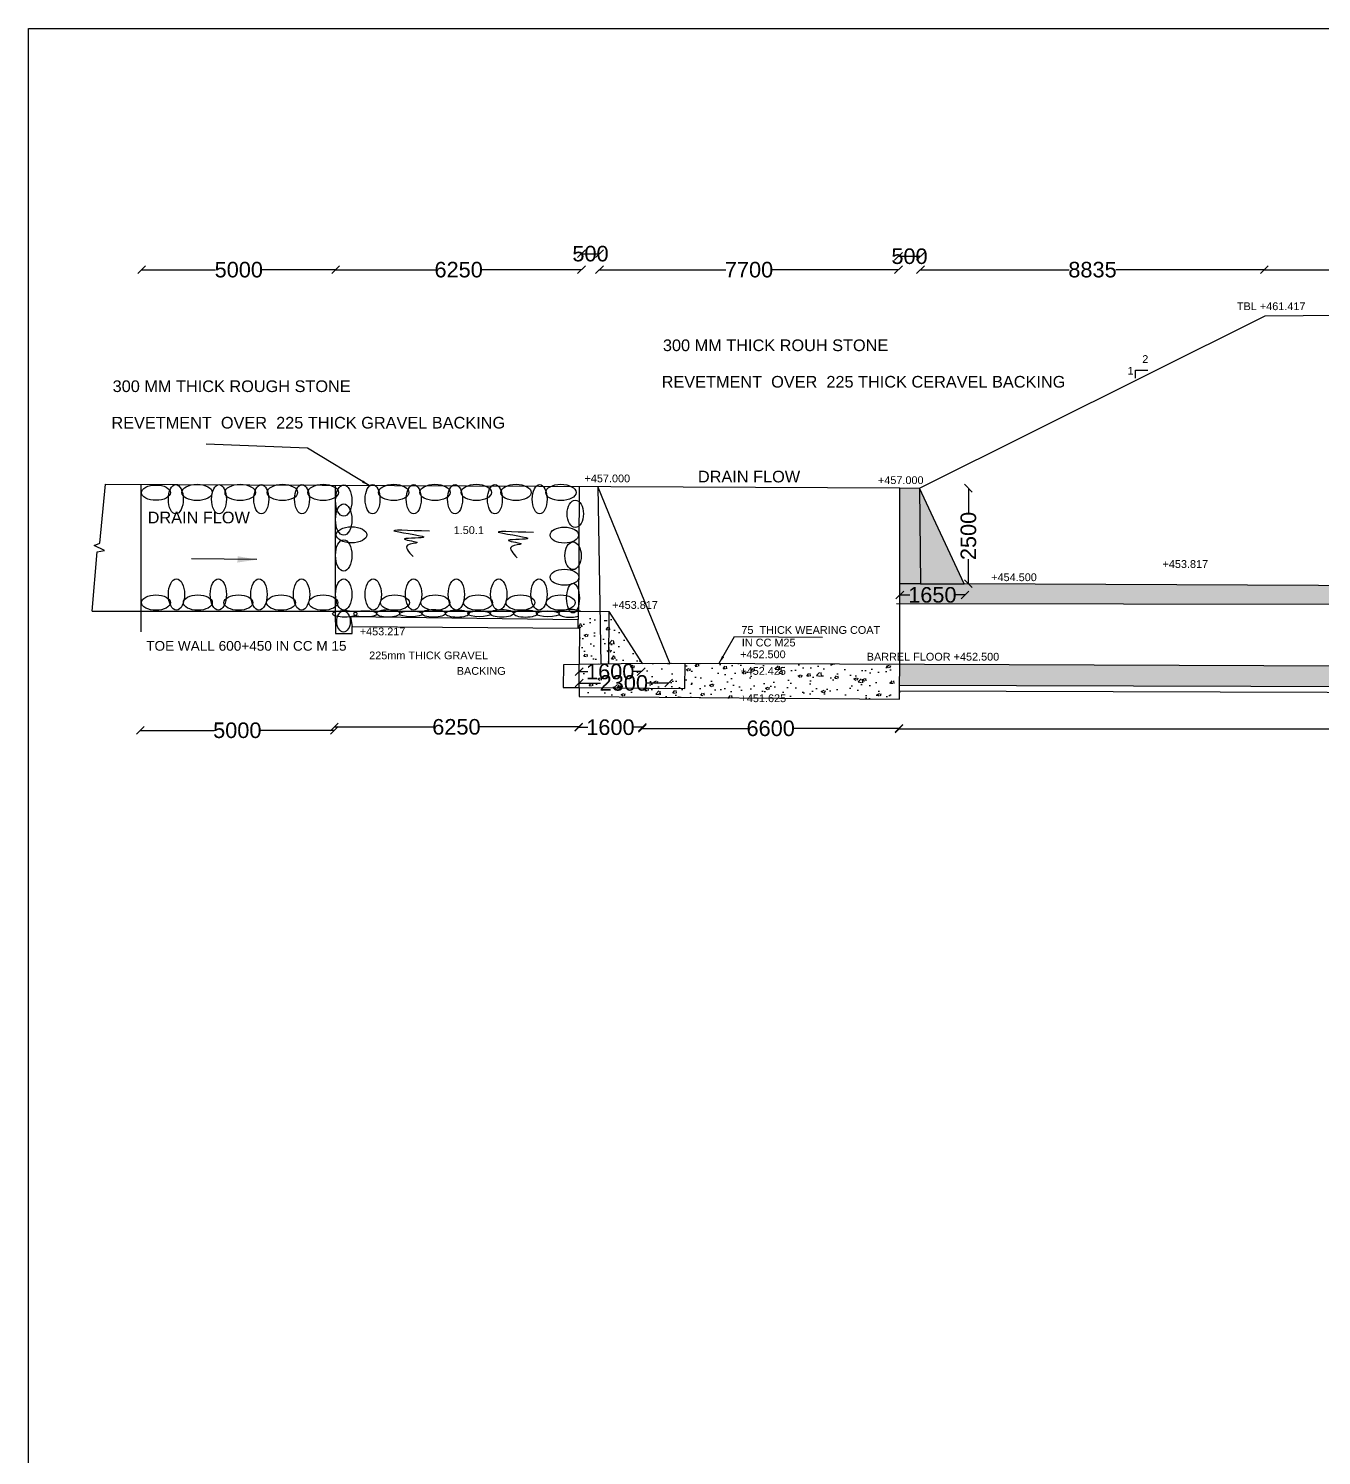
# Model space of a CAD drawing. Header units: millimetres. Extents: x 5124 to 2995863, y 2311 to 45179678.
# Drawn here: x 2849719 to 2882979, y 45142955 to 45179678 of the extents above; entities that cross this region are included whole.
import ezdxf

# ---------------------------------------------------------------- set-up
doc = ezdxf.new("R2010")
doc.units = ezdxf.units.MM
doc.header["$MEASUREMENT"] = 0
doc.layers.add('DRAWING', color=7, linetype='Continuous')
doc.layers.add('TEXT', color=7, linetype='Continuous')
doc.styles.get("Standard").update_dxf_attribs({"font": 'arial.ttf', "height": 400})
doc.dimstyles.get("Standard").update_dxf_attribs({"dimtxt": 200, "dimasz": 200, "dimexe": 0.18, "dimexo": 0.0625, "dimgap": 0.09, "dimtad": 0, "dimdec": 0, "dimzin": 0, "dimdsep": 46, "dimtxsty": 'Standard', "dimblk": 'OBLIQUE', "dimcen": 0.09, "dimse1": 1, "dimse2": 1, "dimadec": 0, "dimazin": 0, "dimtfac": 1, "dimtdec": 0, "dimtofl": 0, "dimtmove": 0, "dimatfit": 3, "dimfxl": 1, "dimtolj": 1, "dimtzin": 0, "dimarcsym": 0})
pattern_1 = [(50, (0, 0), (717.2601826, -62.752135), [75, -825]), (355, (0, 0), (-138.751334, 752.192134), [60, -660]), (100.4514, (59.8, -5.2), (578.509382, 689.439542), [63.74019, -701.142112]), (46.1842, (0, 200), (1067.241049, -165.519014), [112.5, -1237.5]), (96.6356, (88.9, 186.2), (934.662706, 974.11787), [95.610288, -1051.713]), (351.1842, (0, 200), (934.661945, 974.1186), [90, -990]), (21, (100, 150), (596.907052, -402.618891), [75, -825]), (326, (100, 150), (243.315332, 725.150045), [60, -660]), (71.4514, (149.74, 116.45), (840.222629, 322.530497), [63.74019, -701.142112]), (37.5, (0, 0), (12.1598553, 332.8938538), [0, -652, 0, -670, 0, -662.5]), (7.5, (0, 0), (263.0695374, 394.411712), [0, -382, 0, -637, 0, -252.5]), (327.5, (-223, 0), (533.8224362, -22.5548717), [0, -250, 0, -780, 0, -1035]), (317.5, (-323, 0), (583.1861693, 100.1049823), [0, -325, 0, -518, 0, -735])]

# ---------------------------------------------------------------- blocks, each defined once
blk = doc.blocks.new('_Oblique')
at = {"color": 0, "linetype": 'ByBlock', "lineweight": -2}
blk.add_line((-0.5, -0.5), (0.5, 0.5), dxfattribs=at)
blk = doc.blocks.new('*D4')
at = {"layer": 'Defpoints', "color": 0, "transparency": 16777216}
for p in [(2852631, 45173454), (2857622, 45173471), (2857622, 45173471)]:
    blk.add_point(p, dxfattribs=at)
at = {"layer": 'TEXT', "color": 0, "lineweight": -2, "transparency": 16777216}
for p, q in [((2852631, 45173471), (2854530, 45173471)), ((2857622, 45173471), (2855724, 45173471))]:
    blk.add_line(p, q, dxfattribs=at)
at = {"layer": 'TEXT', "color": 0, "lineweight": -2, "transparency": 16777216, "xscale": 200, "yscale": 200, "zscale": 200, "rotation": 180}
blk.add_blockref('_Oblique', (2852631, 45173471), dxfattribs=at)
at = {"layer": 'TEXT', "color": 0, "lineweight": -2, "transparency": 16777216, "xscale": 200, "yscale": 200, "zscale": 200}
blk.add_blockref('_Oblique', (2857622, 45173471), dxfattribs=at)
at = {"layer": 'TEXT', "color": 0, "transparency": 16777216, "insert": (2855127, 45173471), "char_height": 400, "attachment_point": 5}
blk.add_mtext('\\A1;5000', dxfattribs=at)
blk = doc.blocks.new('*D5')
at = {"layer": 'Defpoints', "color": 0, "transparency": 16777216}
for p in [(2857622, 45173471), (2863943, 45173471), (2863943, 45173471)]:
    blk.add_point(p, dxfattribs=at)
at = {"layer": 'TEXT', "color": 0, "lineweight": -2, "transparency": 16777216}
for p, q in [((2857622, 45173471), (2860185, 45173471)), ((2863943, 45173471), (2861380, 45173471))]:
    blk.add_line(p, q, dxfattribs=at)
at = {"layer": 'TEXT', "color": 0, "lineweight": -2, "transparency": 16777216, "xscale": 200, "yscale": 200, "zscale": 200, "rotation": 180}
blk.add_blockref('_Oblique', (2857622, 45173471), dxfattribs=at)
at = {"layer": 'TEXT', "color": 0, "lineweight": -2, "transparency": 16777216, "xscale": 200, "yscale": 200, "zscale": 200}
blk.add_blockref('_Oblique', (2863943, 45173471), dxfattribs=at)
at = {"layer": 'TEXT', "color": 0, "transparency": 16777216, "insert": (2860783, 45173471), "char_height": 400, "attachment_point": 5}
blk.add_mtext('\\A1;6250', dxfattribs=at)
blk = doc.blocks.new('*D6')
at = {"layer": 'Defpoints', "color": 0, "transparency": 16777216}
for p in [(2864408, 45173883), (2863943, 45173443), (2864408, 45173443)]:
    blk.add_point(p, dxfattribs=at)
at = {"layer": 'TEXT', "color": 0, "lineweight": -2, "transparency": 16777216}
blk.add_line((2863943, 45173883), (2864408, 45173883), dxfattribs=at)
at = {"layer": 'TEXT', "color": 0, "lineweight": -2, "transparency": 16777216, "xscale": 200, "yscale": 200, "zscale": 200, "rotation": 180}
blk.add_blockref('_Oblique', (2863943, 45173883), dxfattribs=at)
at = {"layer": 'TEXT', "color": 0, "lineweight": -2, "transparency": 16777216, "xscale": 200, "yscale": 200, "zscale": 200}
blk.add_blockref('_Oblique', (2864408, 45173883), dxfattribs=at)
at = {"layer": 'TEXT', "color": 0, "transparency": 16777216, "insert": (2864175, 45173883), "char_height": 400, "attachment_point": 5}
blk.add_mtext('\\A1;500', dxfattribs=at)
blk = doc.blocks.new('*D7')
at = {"layer": 'Defpoints', "color": 0, "transparency": 16777216}
for p in [(2864408, 45173443), (2872098, 45173471), (2872098, 45173397)]:
    blk.add_point(p, dxfattribs=at)
at = {"layer": 'TEXT', "color": 0, "lineweight": -2, "transparency": 16777216}
for p, q in [((2864408, 45173471), (2867658, 45173471)), ((2872098, 45173471), (2868848, 45173471))]:
    blk.add_line(p, q, dxfattribs=at)
at = {"layer": 'TEXT', "color": 0, "lineweight": -2, "transparency": 16777216, "xscale": 200, "yscale": 200, "zscale": 200, "rotation": 180}
blk.add_blockref('_Oblique', (2864408, 45173471), dxfattribs=at)
at = {"layer": 'TEXT', "color": 0, "lineweight": -2, "transparency": 16777216, "xscale": 200, "yscale": 200, "zscale": 200}
blk.add_blockref('_Oblique', (2872098, 45173471), dxfattribs=at)
at = {"layer": 'TEXT', "color": 0, "transparency": 16777216, "insert": (2868253, 45173471), "char_height": 400, "attachment_point": 5}
blk.add_mtext('\\A1;7700', dxfattribs=at)
blk = doc.blocks.new('*D8')
at = {"layer": 'Defpoints', "color": 0, "transparency": 16777216}
for p in [(2872666, 45173816), (2872098, 45173297), (2872666, 45173297)]:
    blk.add_point(p, dxfattribs=at)
at = {"layer": 'TEXT', "color": 0, "lineweight": -2, "transparency": 16777216}
blk.add_line((2872098, 45173816), (2872666, 45173816), dxfattribs=at)
at = {"layer": 'TEXT', "color": 0, "lineweight": -2, "transparency": 16777216, "xscale": 200, "yscale": 200, "zscale": 200, "rotation": 180}
blk.add_blockref('_Oblique', (2872098, 45173816), dxfattribs=at)
at = {"layer": 'TEXT', "color": 0, "lineweight": -2, "transparency": 16777216, "xscale": 200, "yscale": 200, "zscale": 200}
blk.add_blockref('_Oblique', (2872666, 45173816), dxfattribs=at)
at = {"layer": 'TEXT', "color": 0, "transparency": 16777216, "insert": (2872382, 45173816), "char_height": 400, "attachment_point": 5}
blk.add_mtext('\\A1;500', dxfattribs=at)
blk = doc.blocks.new('*D9')
at = {"layer": 'Defpoints', "color": 0, "transparency": 16777216}
for p in [(2881512, 45173471), (2872666, 45173315), (2881512, 45173332)]:
    blk.add_point(p, dxfattribs=at)
at = {"layer": 'TEXT', "color": 0, "lineweight": -2, "transparency": 16777216}
for p, q in [((2872666, 45173471), (2876490, 45173471)), ((2881512, 45173471), (2877688, 45173471))]:
    blk.add_line(p, q, dxfattribs=at)
at = {"layer": 'TEXT', "color": 0, "lineweight": -2, "transparency": 16777216, "xscale": 200, "yscale": 200, "zscale": 200, "rotation": 180}
blk.add_blockref('_Oblique', (2872666, 45173471), dxfattribs=at)
at = {"layer": 'TEXT', "color": 0, "lineweight": -2, "transparency": 16777216, "xscale": 200, "yscale": 200, "zscale": 200}
blk.add_blockref('_Oblique', (2881512, 45173471), dxfattribs=at)
at = {"layer": 'TEXT', "color": 0, "transparency": 16777216, "insert": (2877089, 45173471), "char_height": 400, "attachment_point": 5}
blk.add_mtext('\\A1;8835', dxfattribs=at)
blk = doc.blocks.new('*D10')
at = {"layer": 'Defpoints', "color": 0, "transparency": 16777216}
for p in [(2886474, 45173471), (2881512, 45173239), (2886474, 45173290)]:
    blk.add_point(p, dxfattribs=at)
at = {"layer": 'TEXT', "color": 0, "lineweight": -2, "transparency": 16777216}
for p, q in [((2881512, 45173471), (2883396, 45173471)), ((2886474, 45173471), (2884590, 45173471))]:
    blk.add_line(p, q, dxfattribs=at)
at = {"layer": 'TEXT', "color": 0, "lineweight": -2, "transparency": 16777216, "xscale": 200, "yscale": 200, "zscale": 200, "rotation": 180}
blk.add_blockref('_Oblique', (2881512, 45173471), dxfattribs=at)
at = {"layer": 'TEXT', "color": 0, "lineweight": -2, "transparency": 16777216, "xscale": 200, "yscale": 200, "zscale": 200}
blk.add_blockref('_Oblique', (2886474, 45173471), dxfattribs=at)
at = {"layer": 'TEXT', "color": 0, "transparency": 16777216, "insert": (2883993, 45173471), "char_height": 400, "attachment_point": 5}
blk.add_mtext('\\A1;5000', dxfattribs=at)
blk = doc.blocks.new('*D23')
at = {"layer": 'Defpoints', "color": 0, "transparency": 16777216}
for p in [(2872112, 45161655), (2872112, 45161616), (2938201, 45161449)]:
    blk.add_point(p, dxfattribs=at)
at = {"layer": 'TEXT', "color": 0, "lineweight": -2, "transparency": 16777216}
for p, q in [((2872112, 45161655), (2904402, 45161655)), ((2938201, 45161655), (2905912, 45161655))]:
    blk.add_line(p, q, dxfattribs=at)
at = {"layer": 'TEXT', "color": 0, "lineweight": -2, "transparency": 16777216, "xscale": 200, "yscale": 200, "zscale": 200, "rotation": 180}
blk.add_blockref('_Oblique', (2872112, 45161655), dxfattribs=at)
at = {"layer": 'TEXT', "color": 0, "lineweight": -2, "transparency": 16777216, "xscale": 200, "yscale": 200, "zscale": 200}
blk.add_blockref('_Oblique', (2938201, 45161655), dxfattribs=at)
at = {"layer": 'TEXT', "color": 0, "transparency": 16777216, "insert": (2905157, 45161655), "char_height": 400, "attachment_point": 5}
blk.add_mtext('\\A1;65995', dxfattribs=at)
blk = doc.blocks.new('*D24')
at = {"layer": 'Defpoints', "color": 0, "transparency": 16777216}
for p in [(2865508, 45161667), (2865508, 45161655), (2872112, 45161655)]:
    blk.add_point(p, dxfattribs=at)
at = {"layer": 'TEXT', "color": 0, "lineweight": -2, "transparency": 16777216}
for p, q in [((2865508, 45161667), (2868213, 45161667)), ((2872112, 45161667), (2869408, 45161667))]:
    blk.add_line(p, q, dxfattribs=at)
at = {"layer": 'TEXT', "color": 0, "lineweight": -2, "transparency": 16777216, "xscale": 200, "yscale": 200, "zscale": 200, "rotation": 180}
blk.add_blockref('_Oblique', (2865508, 45161667), dxfattribs=at)
at = {"layer": 'TEXT', "color": 0, "lineweight": -2, "transparency": 16777216, "xscale": 200, "yscale": 200, "zscale": 200}
blk.add_blockref('_Oblique', (2872112, 45161667), dxfattribs=at)
at = {"layer": 'TEXT', "color": 0, "transparency": 16777216, "insert": (2868810, 45161667), "char_height": 400, "attachment_point": 5}
blk.add_mtext('\\A1;6600', dxfattribs=at)
blk = doc.blocks.new('*D25')
at = {"layer": 'Defpoints', "color": 0, "transparency": 16777216}
for p in [(2863868, 45161695), (2863868, 45161695), (2865508, 45161667)]:
    blk.add_point(p, dxfattribs=at)
at = {"layer": 'TEXT', "color": 0, "lineweight": -2, "transparency": 16777216}
for p, q in [((2863868, 45161695), (2864110, 45161695)), ((2865508, 45161695), (2865266, 45161695))]:
    blk.add_line(p, q, dxfattribs=at)
at = {"layer": 'TEXT', "color": 0, "lineweight": -2, "transparency": 16777216, "xscale": 200, "yscale": 200, "zscale": 200, "rotation": 180}
blk.add_blockref('_Oblique', (2863868, 45161695), dxfattribs=at)
at = {"layer": 'TEXT', "color": 0, "lineweight": -2, "transparency": 16777216, "xscale": 200, "yscale": 200, "zscale": 200}
blk.add_blockref('_Oblique', (2865508, 45161695), dxfattribs=at)
at = {"layer": 'TEXT', "color": 0, "transparency": 16777216, "insert": (2864688, 45161695), "char_height": 400, "attachment_point": 5}
blk.add_mtext('\\A1;1600', dxfattribs=at)
blk = doc.blocks.new('*D26')
at = {"layer": 'Defpoints', "color": 0, "transparency": 16777216}
for p in [(2857584, 45161705), (2857584, 45161694), (2863868, 45161695)]:
    blk.add_point(p, dxfattribs=at)
at = {"layer": 'TEXT', "color": 0, "lineweight": -2, "transparency": 16777216}
for p, q in [((2857584, 45161705), (2860128, 45161705)), ((2863868, 45161705), (2861324, 45161705))]:
    blk.add_line(p, q, dxfattribs=at)
at = {"layer": 'TEXT', "color": 0, "lineweight": -2, "transparency": 16777216, "xscale": 200, "yscale": 200, "zscale": 200, "rotation": 180}
blk.add_blockref('_Oblique', (2857584, 45161705), dxfattribs=at)
at = {"layer": 'TEXT', "color": 0, "lineweight": -2, "transparency": 16777216, "xscale": 200, "yscale": 200, "zscale": 200}
blk.add_blockref('_Oblique', (2863868, 45161705), dxfattribs=at)
at = {"layer": 'TEXT', "color": 0, "transparency": 16777216, "insert": (2860726, 45161705), "char_height": 400, "attachment_point": 5}
blk.add_mtext('\\A1;6250', dxfattribs=at)
blk = doc.blocks.new('*D27')
at = {"layer": 'Defpoints', "color": 0, "transparency": 16777216}
for p in [(2852593, 45161715), (2852593, 45161616), (2857584, 45161694)]:
    blk.add_point(p, dxfattribs=at)
at = {"layer": 'TEXT', "color": 0, "lineweight": -2, "transparency": 16777216}
for p, q in [((2852593, 45161616), (2854492, 45161616)), ((2857584, 45161616), (2855685, 45161616))]:
    blk.add_line(p, q, dxfattribs=at)
at = {"layer": 'TEXT', "color": 0, "lineweight": -2, "transparency": 16777216, "xscale": 200, "yscale": 200, "zscale": 200, "rotation": 180}
blk.add_blockref('_Oblique', (2852593, 45161616), dxfattribs=at)
at = {"layer": 'TEXT', "color": 0, "lineweight": -2, "transparency": 16777216, "xscale": 200, "yscale": 200, "zscale": 200}
blk.add_blockref('_Oblique', (2857584, 45161616), dxfattribs=at)
at = {"layer": 'TEXT', "color": 0, "transparency": 16777216, "insert": (2855089, 45161616), "char_height": 400, "attachment_point": 5}
blk.add_mtext('\\A1;5000', dxfattribs=at)
blk = doc.blocks.new('*D28')
at = {"layer": 'Defpoints', "color": 0, "transparency": 16777216}
for p in [(2863883, 45162835), (2866184, 45162936), (2866184, 45162835)]:
    blk.add_point(p, dxfattribs=at)
at = {"layer": 'TEXT', "color": 0, "lineweight": -2, "transparency": 16777216}
for p, q in [((2863883, 45162835), (2864433, 45162835)), ((2866184, 45162835), (2865633, 45162835))]:
    blk.add_line(p, q, dxfattribs=at)
at = {"layer": 'TEXT', "color": 0, "lineweight": -2, "transparency": 16777216, "xscale": 200, "yscale": 200, "zscale": 200, "rotation": 180}
blk.add_blockref('_Oblique', (2863883, 45162835), dxfattribs=at)
at = {"layer": 'TEXT', "color": 0, "lineweight": -2, "transparency": 16777216, "xscale": 200, "yscale": 200, "zscale": 200}
blk.add_blockref('_Oblique', (2866184, 45162835), dxfattribs=at)
at = {"layer": 'TEXT', "color": 0, "transparency": 16777216, "insert": (2865033, 45162835), "char_height": 400, "attachment_point": 5}
blk.add_mtext('\\A1;2300', dxfattribs=at)
blk = doc.blocks.new('*D29')
at = {"layer": 'Defpoints', "color": 0, "transparency": 16777216}
for p in [(2863885, 45163128), (2865479, 45163128), (2865479, 45163123)]:
    blk.add_point(p, dxfattribs=at)
at = {"layer": 'TEXT', "color": 0, "lineweight": -2, "transparency": 16777216}
for p, q in [((2863885, 45163128), (2864104, 45163128)), ((2865479, 45163128), (2865260, 45163128))]:
    blk.add_line(p, q, dxfattribs=at)
at = {"layer": 'TEXT', "color": 0, "lineweight": -2, "transparency": 16777216, "xscale": 200, "yscale": 200, "zscale": 200, "rotation": 180}
blk.add_blockref('_Oblique', (2863885, 45163128), dxfattribs=at)
at = {"layer": 'TEXT', "color": 0, "lineweight": -2, "transparency": 16777216, "xscale": 200, "yscale": 200, "zscale": 200}
blk.add_blockref('_Oblique', (2865479, 45163128), dxfattribs=at)
at = {"layer": 'TEXT', "color": 0, "transparency": 16777216, "insert": (2864682, 45163128), "char_height": 400, "attachment_point": 5}
blk.add_mtext('\\A1;1600', dxfattribs=at)
blk = doc.blocks.new('*D30')
at = {"layer": 'Defpoints', "color": 0, "transparency": 16777216}
for p in [(2872132, 45165123), (2873809, 45165101), (2873809, 45165090)]:
    blk.add_point(p, dxfattribs=at)
at = {"layer": 'TEXT', "color": 0, "lineweight": -2, "transparency": 16777216}
for p, q in [((2872132, 45165101), (2872392, 45165101)), ((2873809, 45165101), (2873548, 45165101))]:
    blk.add_line(p, q, dxfattribs=at)
at = {"layer": 'TEXT', "color": 0, "lineweight": -2, "transparency": 16777216, "xscale": 200, "yscale": 200, "zscale": 200, "rotation": 180}
blk.add_blockref('_Oblique', (2872132, 45165101), dxfattribs=at)
at = {"layer": 'TEXT', "color": 0, "lineweight": -2, "transparency": 16777216, "xscale": 200, "yscale": 200, "zscale": 200}
blk.add_blockref('_Oblique', (2873809, 45165101), dxfattribs=at)
at = {"layer": 'TEXT', "color": 0, "transparency": 16777216, "insert": (2872970, 45165101), "char_height": 400, "attachment_point": 5}
blk.add_mtext('\\A1;1650', dxfattribs=at)
blk = doc.blocks.new('*D31')
at = {"layer": 'Defpoints', "color": 0, "transparency": 16777216}
for p in [(2873898, 45167850), (2873950, 45167850), (2873951, 45165389)]:
    blk.add_point(p, dxfattribs=at)
at = {"layer": 'TEXT', "color": 0, "lineweight": -2, "transparency": 16777216}
for p, q in [((2873898, 45167850), (2873898, 45167220)), ((2873898, 45165389), (2873898, 45166019))]:
    blk.add_line(p, q, dxfattribs=at)
at = {"layer": 'TEXT', "color": 0, "lineweight": -2, "transparency": 16777216, "xscale": 200, "yscale": 200, "zscale": 200}
for p, rotation in [((2873898, 45167850), 90), ((2873898, 45165389), 270)]:
    blk.add_blockref('_Oblique', p, dxfattribs=dict(at, rotation=rotation))
at = {"layer": 'TEXT', "color": 0, "transparency": 16777216, "insert": (2873898, 45166619), "char_height": 400, "attachment_point": 5, "rotation": 90}
blk.add_mtext('\\A1;2500', dxfattribs=at)

msp = doc.modelspace()

# ---------------------------------------------------------------- hatches: boundary and pattern name
at = {"layer": 'TEXT'}
h = msp.add_hatch(dxfattribs=at)
h.set_pattern_fill('AR-CONC', color=256, scale=100, style=0)
h.set_pattern_definition(pattern_1)
h.paths.add_polyline_path([(2872634.7, 45167851.4), (2872664.7, 45165389), (2873788.1, 45165390)])
h.paths.add_polyline_path([(2872634.7, 45167851.4), (2872129.4, 45167853.7), (2872131.5, 45165388.6), (2872664.7, 45165389)])
h.paths.add_polyline_path([(2894448.1, 45165289.9), (2873788.1, 45165390), (2872664.7, 45165389), (2872131.5, 45165388.6), (2872131.9, 45164878.7), (2894446, 45164846.7)])
h.paths.add_polyline_path([(2872631.4, 45165253.2), (2873309.2, 45165253.2), (2873309.2, 45164948.9), (2872631.4, 45164948.9)], flags=24)
h.paths.add_polyline_path([(2883746.2, 45164642.6), (2885021.4, 45164642.6), (2885021.4, 45164949), (2883746.2, 45164949)], flags=9)
h = msp.add_hatch(dxfattribs=at)
h.set_pattern_fill('AR-CONC', color=256, scale=100, style=0)
h.set_pattern_definition(pattern_1)
h.paths.add_polyline_path([(2866610.3, 45163346.9), (2866605.3, 45162694.3), (2863881.7, 45162715.5), (2863879.9, 45162487), (2872123.9, 45162422.8), (2872130.9, 45163324)])
h.paths.add_polyline_path([(2865502.3, 45163336.7), (2863893.3, 45163309.8), (2863886.3, 45163309.6), (2863881.7, 45162715.5), (2866605.3, 45162694.3), (2866610.3, 45163346.9), (2866215.6, 45163348.6)])
h.paths.add_polyline_path([(2864636.9, 45163322.2), (2865502.3, 45163336.7), (2864646.9, 45164675.6)])
h.paths.add_polyline_path([(2864421.4, 45164677.2), (2863862.9, 45164681.4), (2863859.6, 45164244.5), (2863900.2, 45164244.2), (2863893.3, 45163309.8), (2864444.1, 45163319)])
h.paths.add_polyline_path([(2864646.9, 45164675.6), (2864421.4, 45164677.2), (2864444.1, 45163319), (2864636.9, 45163322.2)])
h.paths.add_polyline_path([(2867992.9, 45162395.8), (2869268.1, 45162395.8), (2869268.1, 45162702.1), (2867992.9, 45162702.1)], flags=9)
h.paths.add_polyline_path([(2868000.6, 45163085.8), (2869275.8, 45163085.8), (2869275.8, 45163392.2), (2868000.6, 45163392.2)], flags=9)
h.paths.add_polyline_path([(2864683.4, 45162987.3), (2865383.4, 45162987.3), (2865383.4, 45162682.9), (2864683.4, 45162682.9)], flags=24)
h.paths.add_polyline_path([(2864343, 45163280.2), (2865020.7, 45163280.2), (2865020.7, 45162975.9), (2864343, 45162975.9)], flags=24)
h = msp.add_hatch(dxfattribs=at)
h.set_pattern_fill('AR-CONC', color=256, scale=100, style=0)
h.set_pattern_definition(pattern_1)
h.paths.add_polyline_path([(2894300, 45163232), (2872130.9, 45163324), (2872126.6, 45162773.4), (2887179.9, 45162725.7), (2893569.7, 45162753.5), (2894435.8, 45162750.2), (2894436.8, 45162950.4), (2894298.2, 45162951.3)])

# ---------------------------------------------------------------- linework, layer by layer
at = {"layer": 'DRAWING'}
for points in [[(2872634.7, 45167851.4), (2881528.4, 45172285.4), (2886413, 45172325), (2889613.9, 45170709.7), (2895694.9, 45167652), (2910756.3, 45167613.4), (2919986.4, 45172267.2), (2920799.8, 45172798.5), (2921789.4, 45172773.3), (2922819.3, 45172238.7), (2919986.4, 45172267.2)], [(2851355.6, 45164686.8), (2851485.7, 45166207.7), (2851676.5, 45166249.4), (2851408.2, 45166374.5), (2851554.3, 45166431.1), (2851698.4, 45167948.3), (2872129.4, 45167853.7), (2872634.7, 45167851.4)], [(2851355.6, 45164686.8), (2863874, 45164681.3), (2863888.8, 45167891.9)], [(2857608, 45167920.9), (2857606.6, 45164684.1), (2857612.3, 45164104.8), (2858047.1, 45164109.1), (2858045.3, 45164287.5), (2863859.6, 45164244.5), (2863862.9, 45164681.4), (2864646.9, 45164675.6), (2865502.3, 45163336.7), (2863893.3, 45163309.8), (2863900.2, 45164244.2), (2863859.6, 45164244.5)], [(2863881.7, 45162715.5), (2863879.9, 45162487), (2872123.9, 45162422.8), (2872133, 45163593), (2872129.4, 45167853.7)], [(2864367.7, 45167889.7), (2864444.1, 45163319)], [(2865502.3, 45163336.7), (2866215.6, 45163348.6), (2864367.7, 45167889.7)], [(2872634.7, 45167851.4), (2872664.7, 45165389), (2872131.5, 45165388.6)], [(2872664.7, 45165389), (2873788.1, 45165390), (2872634.7, 45167851.4)], [(2936520.5, 45165157.5), (2895666.1, 45165283.9), (2873788.1, 45165390)], [(2864646.9, 45164675.6), (2864636.9, 45163322.2)], [(2872043.4, 45164878.8), (2901240.4, 45164837), (2911947.1, 45164821.7), (2938223.7, 45164675.4)], [(2863861.3, 45164462.9), (2858003.5, 45164534.5), (2858045.3, 45164287.5)], [(2863893.3, 45163309.8), (2863477.3, 45163302.8), (2863472.7, 45162718.7), (2863881.7, 45162715.5), (2863886.3, 45163309.6)], [(2863881.7, 45162715.5), (2866605.3, 45162694.3), (2866610.3, 45163346.9)], [(2866215.6, 45163348.6), (2894597.3, 45163230.8)], [(2938197.1, 45162582.7), (2910493.5, 45162688.8), (2904225.1, 45162712.8), (2899478.5, 45162730.9), (2893569.7, 45162753.5), (2887179.9, 45162725.7), (2872126.6, 45162773.4)], [(2872119.3, 45162631.1), (2938195.8, 45162426.2), (2938196, 45162497.4), (2951390.5, 45162450.3), (2951389.3, 45162120.3), (2950934.3, 45162122), (2950574.1, 45162453.2)]]:
    msp.add_lwpolyline(points, dxfattribs=at)
at = {"layer": 'TEXT'}
for points in [[(2982124.1, 45100461.8), (2849718.6, 45100461.8), (2849718.6, 45179678.4), (2995863.5, 45179678.4), (2995863.5, 45100461.8), (2995232.4, 45100461.8)], [(2878197.1, 45170682.4), (2878197.1, 45170889.3), (2878512.2, 45170889.3)], [(2852608.5, 45167944.1), (2852608.5, 45164147.7)]]:
    msp.add_lwpolyline(points, dxfattribs=at)
for centre, major_axis, ratio in [((2852996.9, 45167733.5), (-372.2, 0), 0.5285171), ((2853507.3, 45167563.5), (0, 377.2), 0.5070226), ((2854052.3, 45167738.8), (-390.8, 0), 0.5374625), ((2854618.6, 45167563.5), (0, 377.2), 0.5070226), ((2855163.6, 45167738.8), (-390.8, 0), 0.5374625), ((2855705, 45167563.5), (0, 377.2), 0.5070226), ((2856250.1, 45167738.8), (-390.8, 0), 0.5374625), ((2856752.5, 45167563.5), (0, 377.2), 0.5070226), ((2857297.5, 45167738.8), (-390.8, 0), 0.5374625), ((2857827.2, 45167529.2), (0, 403.9), 0.5181495), ((2858568.2, 45167563.5), (0, 377.2), 0.5070226), ((2859113.2, 45167738.8), (-390.8, 0), 0.5374625), ((2859628.2, 45167563.5), (0, 377.2), 0.5070226), ((2860173.3, 45167738.8), (-390.8, 0), 0.5374625), ((2860691.6, 45167563.5), (0, 377.2), 0.5070226), ((2861236.7, 45167738.8), (-390.8, 0), 0.5374625), ((2861714.6, 45167563.5), (0, 377.2), 0.5070226), ((2862259.6, 45167738.8), (-390.8, 0), 0.5374625), ((2862868.5, 45167563.5), (0, 377.2), 0.5070226), ((2863413.5, 45167738.8), (-390.8, 0), 0.5374625), ((2863783.1, 45167188.3), (0, 350.1), 0.6026685), ((2857827.2, 45167040.5), (0, 403.9), 0.5181495), ((2858027.5, 45166648.3), (-395.1, 0), 0.5229743), ((2863502.3, 45166640.7), (366.5, 0), 0.5611185), ((2857827.2, 45166119.3), (0, 403.9), 0.5181495), ((2863725.9, 45166109.3), (0, 356.2), 0.5888063), ((2863505.9, 45165556.6), (370.1, 0), 0.5553797), ((2853524.3, 45165113.6), (0, 403.9), 0.5181495), ((2854600.9, 45165113.6), (0, 403.9), 0.5181495), ((2855646.3, 45165113.6), (0, 403.9), 0.5181495), ((2856741.3, 45165113.6), (0, 403.9), 0.5181495), ((2857827.2, 45165113.6), (0, 403.9), 0.5181495), ((2858585, 45165113.6), (0, 403.9), 0.5181495), ((2859623.4, 45165113.6), (0, 403.9), 0.5181495), ((2860723.9, 45165113.6), (0, 403.9), 0.5181495), ((2861815.2, 45165113.6), (0, 403.9), 0.5181495), ((2862850, 45165113.6), (0, 403.9), 0.5181495), ((2863725.9, 45165019.1), (0, -382.3), 0.4299164), ((2852996.9, 45164903.6), (-372.2, 0), 0.5285171), ((2854073.5, 45164903.6), (-372.2, 0), 0.5285171), ((2855118.9, 45164903.6), (-372.2, 0), 0.5285171), ((2856213.9, 45164903.6), (-372.2, 0), 0.5285171), ((2857299.8, 45164903.6), (-372.2, 0), 0.5285171), ((2859143.6, 45164903.6), (-372.2, 0), 0.5285171), ((2860181.9, 45164903.6), (-372.2, 0), 0.5285171), ((2861282.5, 45164903.6), (-372.2, 0), 0.5285171), ((2862373.7, 45164903.6), (-372.2, 0), 0.5285171), ((2863408.5, 45164903.6), (-372.2, 0), 0.5285171), ((2857854.5, 45164614.7), (-316.1, 0), 0.2703412), ((2857820.7, 45164416.1), (0, 270.1), 0.6471557), ((2858382.1, 45164614.8), (-298.2, 0), 0.2667758), ((2858968.6, 45164626.8), (-296.2, 0), 0.3288303), ((2859558.1, 45164615), (-296.2, 0), 0.2616145), ((2860138.6, 45164627), (-304.2, 0), 0.3263954), ((2860750, 45164619.3), (-302.2, 0), 0.3155749), ((2861311.5, 45164615), (-296.2, 0), 0.2616145), ((2861892, 45164627), (-304.2, 0), 0.3263954), ((2862503.5, 45164619.3), (-302.2, 0), 0.3155749), ((2863079, 45164615), (-296.2, 0), 0.2616145)]:
    msp.add_ellipse(centre, major_axis=major_axis, ratio=ratio, dxfattribs=at)
msp.add_ellipse((2863659.5, 45164627), major_axis=(-304.2, 0), ratio=0.3263954, start_param=3.716544, end_param=8.5819193, dxfattribs=at)
for points in [[(2860029.4, 45166738.6), (2859161.2, 45166738.6), (2859872.2, 45166579.2), (2859391, 45166533.2), (2859715, 45166448.7), (2859470.7, 45166383.4), (2859611, 45166088.6)], [(2862707.1, 45166704.5), (2861838.9, 45166704.5), (2862549.8, 45166545), (2862068.6, 45166499.1), (2862392.7, 45166414.5), (2862148.4, 45166349.3), (2862288.6, 45166054.5)]]:
    msp.add_spline(points, degree=3, dxfattribs=at)

# ---------------------------------------------------------------- texts
for s, height, p in [('TBL +461.417', 200, (2880805.2, 45172430.9)), ('300 MM THICK ROUH STONE ', 300, (2866038.1, 45171376.5)), ('2', 200, (2878369.2, 45171071.5)), ('1', 200, (2877992.6, 45170770.6)), ('300 MM THICK ROUGH STONE ', 300, (2851882.4, 45170323.2)), ('REVETMENT  OVER  225 THICK CERAVEL BACKING', 300, (2866005.7, 45170437.7)), ('REVETMENT  OVER  225 THICK GRAVEL BACKING', 300, (2851850.1, 45169384.3)), ('DRAIN FLOW', 300, (2866938.2, 45167997.8)), ('+457.000', 200, (2864021, 45168000.2)), ('+457.000', 200, (2871570.1, 45167955.1)), ('DRAIN FLOW', 300, (2852782.5, 45166944.4)), ('1.50.1', 200, (2860655.4, 45166668.5)), ('+454.500', 200, (2874484, 45165456.5)), ('+453.817', 200, (2878890.4, 45165796.6)), ('+453.817', 200, (2864734.8, 45164743.3)), ('+453.217', 200, (2858239.3, 45164061.6)), ('75  THICK WEARING COAT', 200, (2868057.3, 45164099.9)), ('TOE WALL 600+450 IN CC M 15', 250, (2852746.2, 45163665.8)), ('IN CC M25', 200, (2868068.2, 45163775.7)), ('225mm THICK GRAVEL ', 200, (2858481.8, 45163444.3)), ('+452.500', 200, (2868023.1, 45163473.1)), ('BARREL FLOOR +452.500', 200, (2871281.3, 45163411.7)), ('BACKING', 200, (2860734.9, 45163045.7)), ('+452.425', 200, (2868030, 45163045.9)), ('+451.625', 200, (2868035.2, 45162342.9))]:
    msp.add_text(s, height=height, dxfattribs=at).set_placement(p)

# ---------------------------------------------------------------- dimensions: what is measured, and where the dimension line sits
for base, p1, p2, text, picture, middle in [((2864408.1, 45173883.5), (2863942.8, 45173442.9), (2864408.1, 45173442.9), '500', '*D6', (2864175.4, 45173883.5)), ((2863942.8, 45173471.3), (2857622.4, 45173471.3), (2863942.8, 45173471.3), '6250', '*D5', (2860782.6, 45173471.3)), ((2872098.4, 45173471.3), (2864408.1, 45173442.9), (2872098.4, 45173397.4), '7700', '*D7', (2868253.2, 45173471.3)), ((2872665.5, 45173815.5), (2872098.4, 45173297.4), (2872665.5, 45173297.4), '500', '*D8', (2872381.9, 45173815.5)), ((2881511.9, 45173471.3), (2872665.5, 45173315), (2881511.9, 45173331.5), '8835', '*D9', (2877088.7, 45173471.3)), ((2886474.2, 45173471.3), (2881511.9, 45173238.5), (2886474.2, 45173290), '5000', '*D10', (2883993.1, 45173471.3))]:
    dim = msp.add_linear_dim(base=base, p1=p1, p2=p2, text=text, dimstyle='Standard', override={"dimtxt": 400}, dxfattribs=at)
    dim.commit()
    dim.dimension.update_dxf_attribs({"geometry": picture, "text_midpoint": middle, "dimtype": 160})
for base, p1, p2, text, picture, middle in [((2857622.4, 45173471.3), (2852631.3, 45173454.3), (2857622.4, 45173471.3), '5000', '*D4', (2855126.9, 45173471.3)), ((2873808.9, 45165101.1), (2872131.7, 45165122.8), (2873808.9, 45165090.2), '1650', '*D30', (2872970.3, 45165101.1)), ((2866184.1, 45162835.1), (2863882.6, 45162835.1), (2866184.1, 45162936.2), '2300', '*D28', (2865033.4, 45162835.1)), ((2865478.8, 45163128.1), (2863884.9, 45163128.1), (2865478.8, 45163122.6), '1600', '*D29', (2864681.8, 45163128.1)), ((2857584, 45161705.2), (2863868.1, 45161695.3), (2857584, 45161694), '6250', '*D26', (2860726.1, 45161705.2)), ((2852593, 45161616), (2857584, 45161694), (2852593, 45161715.1), '5000', '*D27', (2855088.5, 45161616)), ((2863868.1, 45161695.3), (2865508.3, 45161666.9), (2863868.1, 45161695.3), '1600', '*D25', (2864688.2, 45161695.3)), ((2865508.3, 45161666.9), (2872112.4, 45161655.4), (2865508.3, 45161655.4), '6600', '*D24', (2868810.3, 45161666.9)), ((2872112.4, 45161655.4), (2938201.5, 45161449.1), (2872112.4, 45161615.6), '65995', '*D23', (2905156.9, 45161655.4))]:
    dim = msp.add_linear_dim(base=base, p1=p1, p2=p2, text=text, dimstyle='Standard', override={"dimtxt": 400}, dxfattribs=at)
    dim.commit()
    dim.dimension.update_dxf_attribs({"geometry": picture, "text_midpoint": middle})
dim = msp.add_linear_dim(base=(2873898, 45167849.7), p1=(2873950.8, 45165389.2), p2=(2873950.4, 45167849.7), angle=90, text='2500', dimstyle='Standard', override={"dimtxt": 400}, dxfattribs=at)
dim.commit()
dim.dimension.update_dxf_attribs({"geometry": '*D31', "text_midpoint": (2873898, 45166619.4)})

# ---------------------------------------------------------------- leaders
for points, override in [([(2858483.8, 45167916.9), (2856898.8, 45168878.4), (2854290.2, 45168982.2)], {"dimgap": 0.09, "dimtad": 0}), ([(2855594.4, 45166011), (2853906.6, 45166030.2)], {"dimasz": 500, "dimgap": 0.09, "dimtad": 0}), ([(2867486.6, 45163343.3), (2867879.8, 45164035.4), (2870139.9, 45164013.2)], {"dimgap": 0.09, "dimtad": 0})]:
    msp.add_leader(points, dimstyle='Standard', override=override, dxfattribs=at)

doc.saveas('drawing.dxf')
